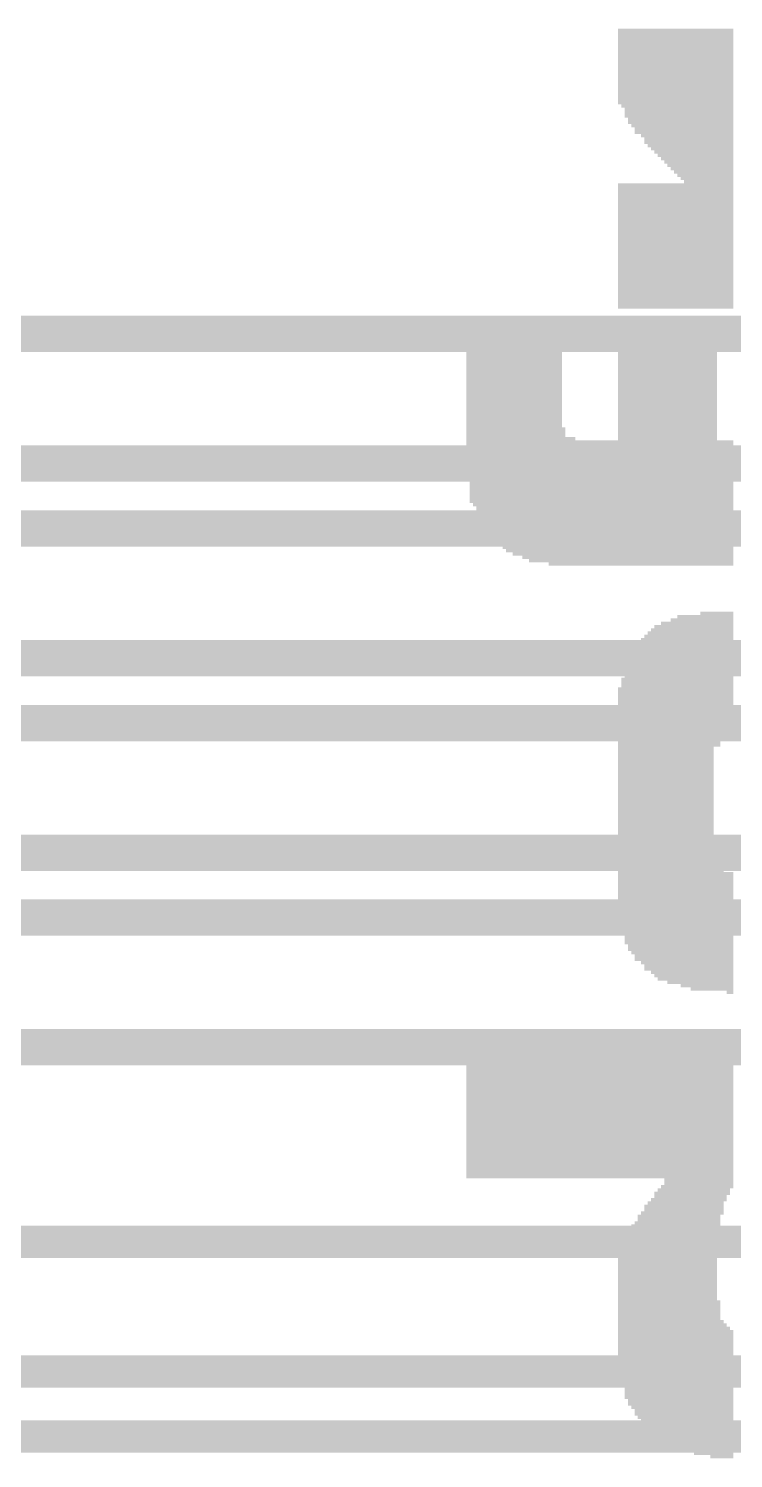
# Model space of a CAD drawing. Extents: x -12.5 to 70.1, y -12.4 to 85.2.
# Drawn here: x 19.47 to 24.9, y 13.83 to 24.85 of the extents above; entities that cross this region are included whole.
import ezdxf

# ---------------------------------------------------------------- set-up
doc = ezdxf.new("R2010")
doc.units = 0
doc.layers.add('1', color=12, linetype='CONTINUOUS')
doc.layers.add('21', color=40, linetype='CONTINUOUS')

# ---------------------------------------------------------------- blocks, each defined once
blk = doc.blocks.new('RECT')
blk.add_solid([(-0.5, -0.5), (0.5, -0.5), (-0.5, 0.5), (0.5, 0.5)])

msp = doc.modelspace()

# ---------------------------------------------------------------- linework, layer by layer
at = {"layer": '1'}
for points, const_width in [([(19.2, 22.5), (31.72, 22.5)], 0.28), ([(17.6, 21.5), (31.72, 21.5)], 0.28), ([(19.2, 21), (31.72, 21)], 0.28), ([(31.72, 20), (17.7, 20)], 0.28), ([(18, 19.5), (31.72, 19.5)], 0.28), ([(31.72, 18.5), (17.3, 18.5)], 0.28), ([(17.6, 18), (31.72, 18)], 0.28), ([(31.72, 17), (17.3, 17)], 0.28), ([(11, 15.5), (31.72, 15.5)], 0.25), ([(31.72, 14.5), (7.4, 14.5)], 0.25), ([(31.72, 14), (9.6, 14)], 0.25)]:
    msp.add_lwpolyline(points, dxfattribs=dict(at, const_width=const_width))

# ---------------------------------------------------------------- block references
at = {"layer": '21', "yscale": 0.0254, "rotation": 90}
for p, xscale in [((24.0284, 24.5618), 0.5842), ((24.0538, 24.5491), 0.6096), ((24.0792, 24.511), 0.6858), ((24.1046, 24.4856), 0.7366), ((24.13, 24.4729), 0.762), ((24.1554, 24.4475), 0.8128), ((24.1808, 24.4475), 0.8128), ((24.2062, 24.4348), 0.8382), ((24.2316, 24.4094), 0.889), ((24.257, 24.3967), 0.9144), ((24.2824, 24.384), 0.9398), ((24.3078, 24.3713), 0.9652), ((24.3332, 24.3586), 0.9906), ((24.3586, 24.3459), 1.016), ((24.384, 24.3332), 1.0414), ((24.4094, 24.3205), 1.0668), ((24.4348, 24.3078), 1.0922), ((24.4602, 24.2951), 1.1176), ((24.4856, 24.2824), 1.143), ((24.511, 24.2697), 1.1684), ((24.5364, 23.7744), 2.159), ((24.5618, 23.7744), 2.159), ((24.5872, 23.7744), 2.159), ((24.6126, 23.7744), 2.159), ((24.638, 23.7744), 2.159), ((24.6634, 23.7744), 2.159), ((24.6888, 23.7744), 2.159), ((24.7142, 23.7744), 2.159), ((24.7396, 23.7744), 2.159), ((24.765, 23.7744), 2.159), ((24.7904, 23.7744), 2.159), ((24.8158, 23.7744), 2.159), ((24.8412, 23.7744), 2.159), ((24.8666, 23.7744), 2.159), ((24.892, 23.7744), 2.159), ((24.0284, 23.1775), 0.9652), ((24.0538, 23.1775), 0.9652), ((24.0792, 23.1775), 0.9652), ((24.1046, 23.1775), 0.9652), ((24.13, 23.1775), 0.9652), ((24.1554, 23.1775), 0.9652), ((24.1808, 23.1775), 0.9652), ((24.2062, 23.1775), 0.9652), ((24.2316, 23.1775), 0.9652), ((24.257, 23.1775), 0.9652), ((24.2824, 23.1775), 0.9652), ((24.3078, 23.1775), 0.9652), ((24.3332, 23.1775), 0.9652), ((24.3586, 23.1775), 0.9652), ((24.384, 23.1775), 0.9652), ((24.4094, 23.1775), 0.9652), ((24.4348, 23.1775), 0.9652), ((24.4602, 23.1775), 0.9652), ((24.4856, 23.1775), 0.9652), ((24.511, 23.1775), 0.9652), ((22.86, 21.8821), 0.9652), ((22.8854, 21.7805), 1.1684), ((22.9108, 21.7678), 1.1938), ((22.9362, 21.7297), 1.27), ((22.9616, 21.6916), 1.3462), ((22.987, 21.6916), 1.3462), ((23.0124, 21.6662), 1.397), ((23.0378, 21.6535), 1.4224), ((23.0632, 21.6408), 1.4478), ((23.0886, 21.6281), 1.4732), ((23.114, 21.6154), 1.4986), ((23.1394, 21.6027), 1.524), ((23.1648, 21.59), 1.5494), ((23.1902, 21.59), 1.5494), ((23.2156, 21.5773), 1.5748), ((23.241, 21.5773), 1.5748), ((23.2664, 21.5773), 1.5748), ((23.2918, 21.5646), 1.6002), ((23.3172, 21.5646), 1.6002), ((23.3426, 21.5519), 1.6256), ((23.368, 21.5519), 1.6256), ((23.3934, 21.5519), 1.6256), ((23.4188, 21.5519), 1.6256), ((23.4442, 21.5519), 1.6256), ((23.4696, 21.5519), 1.6256), ((23.495, 21.5392), 1.651), ((23.5204, 21.5392), 1.651), ((23.5458, 21.5392), 1.651), ((23.5712, 21.5392), 1.651), ((24.0284, 21.5392), 1.651), ((24.0538, 21.5392), 1.651), ((24.0792, 21.5392), 1.651), ((24.1046, 21.5392), 1.651), ((24.13, 21.5392), 1.651), ((24.1554, 21.5392), 1.651), ((24.1808, 21.5392), 1.651), ((24.2062, 21.5392), 1.651), ((24.2316, 21.5392), 1.651), ((24.257, 21.5392), 1.651), ((24.2824, 21.5392), 1.651), ((24.3078, 21.5392), 1.651), ((24.3332, 21.5392), 1.651), ((24.3586, 21.5392), 1.651), ((24.384, 21.5392), 1.651), ((24.4094, 21.5392), 1.651), ((24.4348, 21.5392), 1.651), ((24.4602, 21.5392), 1.651), ((24.4856, 21.5392), 1.651), ((24.511, 21.5392), 1.651), ((24.5364, 21.5392), 1.651), ((24.5618, 21.5392), 1.651), ((24.5872, 21.5392), 1.651), ((24.6126, 21.5392), 1.651), ((24.638, 21.5392), 1.651), ((24.6634, 21.5392), 1.651), ((24.6888, 21.5392), 1.651), ((24.7142, 21.5392), 1.651), ((24.7396, 21.5392), 1.651), ((24.765, 21.5392), 1.651), ((23.5966, 21.2471), 1.0668), ((23.622, 21.209), 0.9906), ((23.6474, 21.209), 0.9906), ((23.6728, 21.209), 0.9906), ((23.6982, 21.1963), 0.9652), ((23.7236, 21.1963), 0.9652), ((23.749, 21.1963), 0.9652), ((23.7744, 21.1963), 0.9652), ((23.7998, 21.1963), 0.9652), ((23.8252, 21.1963), 0.9652), ((23.8506, 21.1963), 0.9652), ((23.876, 21.1963), 0.9652), ((23.9014, 21.1963), 0.9652), ((23.9268, 21.1963), 0.9652), ((23.9522, 21.1963), 0.9652), ((23.9776, 21.1963), 0.9652), ((24.003, 21.1963), 0.9652), ((24.7904, 21.1963), 0.9652), ((24.8158, 21.1963), 0.9652), ((24.8412, 21.1963), 0.9652), ((24.8666, 21.1963), 0.9652), ((24.892, 21.1963), 0.9652), ((24.4348, 18.8976), 2.8194), ((24.4602, 18.8976), 2.8194), ((24.4856, 18.9103), 2.8448), ((24.511, 18.8976), 2.8702), ((24.5364, 18.8976), 2.8702), ((24.5618, 18.8976), 2.8702), ((24.5872, 18.8849), 2.8956), ((24.6126, 18.8849), 2.8956), ((24.638, 18.8849), 2.8956), ((24.6634, 18.8976), 2.921), ((24.6888, 18.8976), 2.921), ((24.7142, 18.8976), 2.921), ((24.7396, 18.8976), 2.921), ((24.765, 19.8374), 1.0414), ((24.7904, 19.8374), 1.0414), ((24.8158, 19.8628), 0.9906), ((24.8412, 19.8628), 0.9906), ((24.8666, 19.8628), 0.9906), ((24.892, 19.8755), 0.9652), ((24.2316, 18.8849), 2.5908), ((24.257, 18.8976), 2.6162), ((24.2824, 18.8976), 2.667), ((24.3078, 18.8976), 2.7178), ((24.3332, 18.8849), 2.7432), ((24.3586, 18.8976), 2.7686), ((24.384, 18.8976), 2.7686), ((24.4094, 18.8849), 2.794), ((24.1554, 18.8849), 2.4384), ((24.1808, 18.8976), 2.4638), ((24.2062, 18.8976), 2.5146), ((24.0792, 18.8849), 2.1844), ((24.1046, 18.8849), 2.286), ((24.13, 18.8849), 2.3368), ((24.0538, 18.8722), 1.9558), ((24.0284, 18.8722), 1.8034), ((24.765, 17.9324), 0.9906), ((24.7904, 17.9197), 0.9652), ((24.8158, 17.907), 0.9398), ((24.8412, 17.8943), 0.9144), ((24.8666, 17.8816), 0.9398), ((24.892, 17.8816), 0.9398), ((22.86, 16.4592), 0.9398), ((22.8854, 16.4592), 0.9398), ((22.9108, 16.4592), 0.9398), ((22.9362, 16.4592), 0.9398), ((22.9616, 16.4592), 0.9398), ((22.987, 16.4592), 0.9398), ((23.0124, 16.4592), 0.9398), ((23.0378, 16.4592), 0.9398), ((23.0632, 16.4592), 0.9398), ((23.0886, 16.4592), 0.9398), ((23.114, 16.4592), 0.9398), ((23.1394, 16.4592), 0.9398), ((23.1648, 16.4592), 0.9398), ((23.1902, 16.4592), 0.9398), ((23.2156, 16.4592), 0.9398), ((23.241, 16.4592), 0.9398), ((23.2664, 16.4592), 0.9398), ((23.2918, 16.4592), 0.9398), ((23.3172, 16.4592), 0.9398), ((23.3426, 16.4592), 0.9398), ((23.368, 16.4592), 0.9398), ((23.3934, 16.4592), 0.9398), ((23.4188, 16.4592), 0.9398), ((23.4442, 16.4592), 0.9398), ((23.4696, 16.4592), 0.9398), ((23.495, 16.4592), 0.9398), ((23.5204, 16.4592), 0.9398), ((23.5458, 16.4592), 0.9398), ((23.5712, 16.4592), 0.9398), ((23.5966, 16.4592), 0.9398), ((23.622, 16.4592), 0.9398), ((23.6474, 16.4592), 0.9398), ((23.6728, 16.4592), 0.9398), ((23.6982, 16.4592), 0.9398), ((23.7236, 16.4592), 0.9398), ((23.749, 16.4592), 0.9398), ((23.7744, 16.4592), 0.9398), ((23.7998, 16.4592), 0.9398), ((23.8252, 16.4592), 0.9398), ((23.8506, 16.4592), 0.9398), ((23.876, 16.4592), 0.9398), ((23.9014, 16.4592), 0.9398), ((23.9268, 16.4592), 0.9398), ((23.9522, 16.4592), 0.9398), ((23.9776, 16.4592), 0.9398), ((24.003, 16.4592), 0.9398), ((24.0284, 16.4592), 0.9398), ((24.0538, 16.4592), 0.9398), ((24.0792, 16.4592), 0.9398), ((24.1046, 16.4592), 0.9398), ((24.13, 16.4592), 0.9398), ((24.1554, 16.4592), 0.9398), ((24.1808, 16.4592), 0.9398), ((24.2062, 16.4592), 0.9398), ((24.2316, 16.4592), 0.9398), ((24.257, 16.4592), 0.9398), ((24.2824, 16.4592), 0.9398), ((24.3078, 16.4592), 0.9398), ((24.3332, 16.4592), 0.9398), ((24.3586, 16.4592), 0.9398), ((24.384, 15.4432), 2.9718), ((24.4094, 15.4305), 2.9972), ((24.4348, 15.4305), 2.9972), ((24.4602, 15.4178), 3.0226), ((24.4856, 15.4178), 3.0226), ((24.511, 15.4178), 3.0226), ((24.5364, 15.4178), 3.0226), ((24.5618, 15.4051), 3.048), ((24.5872, 15.4051), 3.048), ((24.6126, 15.3924), 3.0734), ((24.638, 15.3924), 3.0734), ((24.6634, 15.3924), 3.0734), ((24.6888, 15.3924), 3.0734), ((24.7142, 15.3924), 3.0734), ((24.7396, 15.3797), 3.0988), ((24.765, 15.3797), 3.0988), ((24.7904, 16.2433), 1.3716), ((24.8158, 16.3195), 1.2192), ((24.8412, 16.3703), 1.1176), ((24.8666, 16.3957), 1.0668), ((24.892, 16.4211), 1.016), ((24.3078, 14.9479), 1.8796), ((24.3332, 14.9606), 1.905), ((24.3586, 14.9606), 1.9558), ((24.2316, 14.9225), 1.7272), ((24.257, 14.9352), 1.7526), ((24.2824, 14.9352), 1.8034), ((24.1554, 14.9098), 1.4986), ((24.1808, 14.9225), 1.5748), ((24.2062, 14.9225), 1.6256), ((24.1046, 14.9098), 1.3462), ((24.13, 14.9225), 1.4224), ((24.0538, 14.9225), 1.0668), ((24.0792, 14.9098), 1.2446), ((24.0284, 14.9225), 0.9652), ((24.7904, 14.4399), 1.2192), ((24.8158, 14.3637), 1.0668), ((24.8412, 14.351), 1.0414), ((24.8666, 14.3383), 1.016), ((24.892, 14.3256), 0.9906)]:
    msp.add_blockref('RECT', p, dxfattribs=dict(at, xscale=xscale))

doc.saveas('drawing.dxf')
